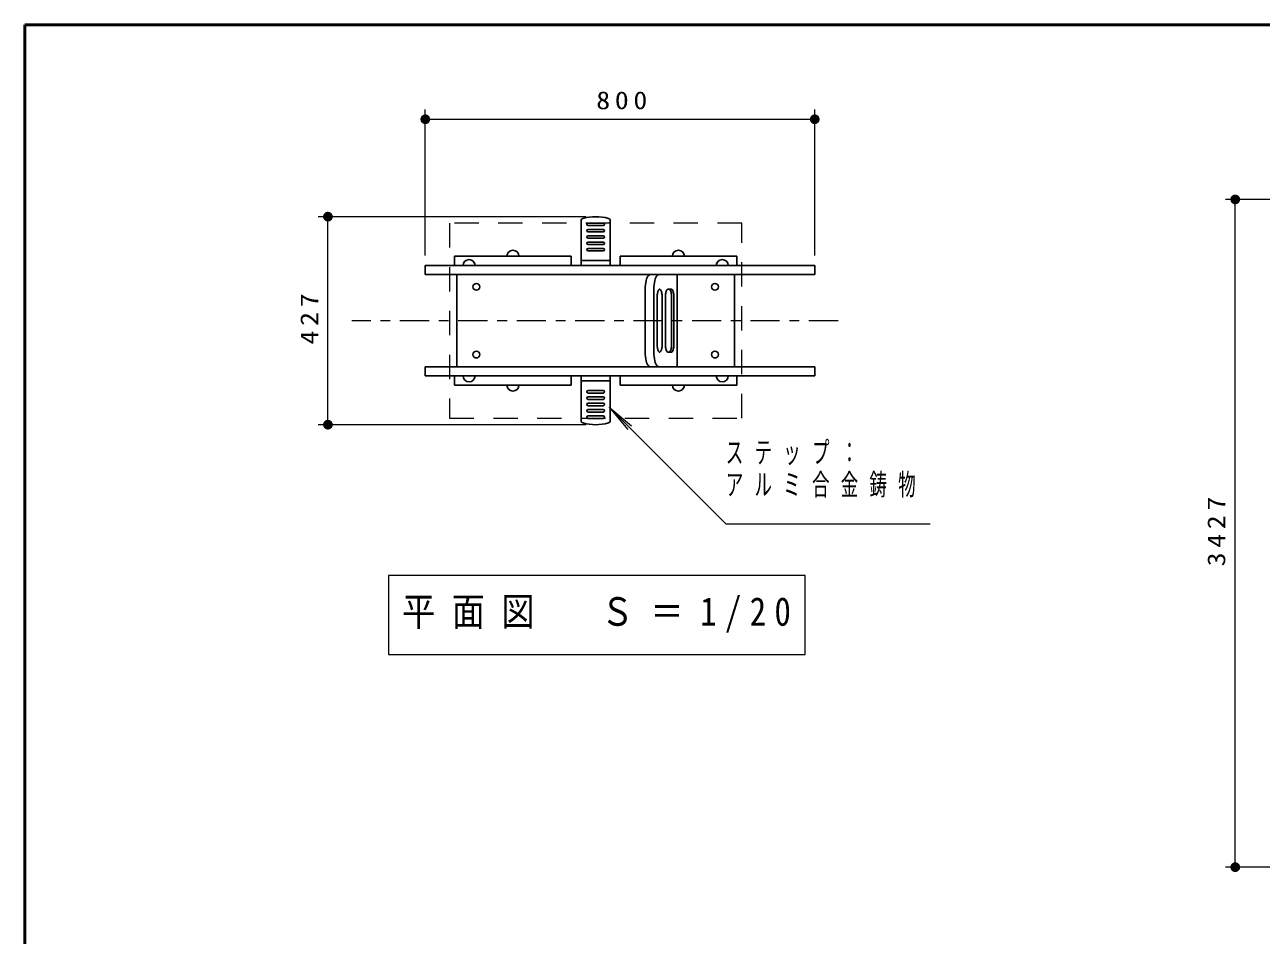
# Model space of a CAD drawing. Units: millimetres on the paper, scale 1:20, with parts at other scales. Extents: x -365 to 0, y 0 to 257.
# Drawn here: x -365 to -238, y 163.5 to 257 of the extents above; entities that cross this region are included whole.
import ezdxf

# ---------------------------------------------------------------- set-up
doc = ezdxf.new("R2010")
doc.units = ezdxf.units.MM
doc.linetypes.add('USER1', pattern=[4.5, 2.5, -2])
doc.linetypes.add('USER2', pattern=[6, 3, -1, 1, -1])
doc.layers.add('LY_1', color=7, linetype='Continuous', lineweight=13)
doc.styles.add('ＭＳ ゴシック', font='')
doc.styles.get('ＭＳ ゴシック').set_extended_font_data('MS Gothic')

# ---------------------------------------------------------------- blocks, each defined once
blk = doc.blocks.new('filled_dot')
at = {"color": 0, "linetype": 'Continuous', "lineweight": -2, "const_width": 1.25}
blk.add_lwpolyline([(-0.625, 0, 1), (0.625, 0, 1)], format="xyb", close=True, dxfattribs=at)

msp = doc.modelspace()

# ---------------------------------------------------------------- linework, layer by layer
at = {"layer": 'LY_1', "lineweight": 50}
for p, q in [((0, 257), (-365, 257)), ((-365, 257), (-365, 0))]:
    msp.add_line(p, q, dxfattribs=at)
at = {"layer": 'LY_1'}
for p, q in [((-323.861, 233.299), (-323.861, 248.299)), ((-283.861, 233.299), (-283.861, 248.299)), ((-323.861, 247.299), (-283.861, 247.299)), ((-211.922, 239.068), (-241.671, 239.068)), ((-240.671, 170.528), (-240.671, 239.068)), ((-307.361, 237.299), (-334.861, 237.299)), ((-333.861, 215.949), (-333.861, 237.299)), ((-304.989, 217.75), (-303.06, 215.452)), ((-304.989, 217.75), (-302.691, 215.822)), ((-292.999, 205.761), (-304.989, 217.75)), ((-307.361, 215.949), (-334.861, 215.949)), ((-292.999, 205.761), (-271.999, 205.761)), ((-327.641, 200.484), (-327.641, 192.351)), ((-284.841, 200.484), (-327.641, 200.484)), ((-284.841, 192.351), (-284.841, 200.484)), ((-327.641, 192.351), (-284.841, 192.351)), ((-211.922, 170.528), (-241.671, 170.528))]:
    msp.add_line(p, q, dxfattribs=at)
at = {"layer": 'LY_1', "linetype": 'USER1'}
for p, q in [((-291.362, 236.624), (-321.362, 236.624)), ((-321.362, 236.624), (-321.362, 216.624)), ((-291.362, 216.624), (-291.362, 236.624)), ((-321.362, 216.624), (-291.362, 216.624))]:
    msp.add_line(p, q, dxfattribs=at)
at = {"layer": 'LY_1', "lineweight": 25}
for p, q in [((-307.861, 232.399), (-307.861, 236.881)), ((-307.136, 236.649), (-305.586, 236.649)), ((-305.586, 236.399), (-307.136, 236.399)), ((-304.861, 232.399), (-304.861, 236.881)), ((-307.136, 235.999), (-305.586, 235.999)), ((-305.586, 235.749), (-307.136, 235.749)), ((-307.136, 235.349), (-305.586, 235.349)), ((-305.586, 235.099), (-307.136, 235.099)), ((-307.136, 234.699), (-305.586, 234.699)), ((-305.586, 234.449), (-307.136, 234.449)), ((-307.136, 234.049), (-305.586, 234.049)), ((-305.586, 233.799), (-307.136, 233.799)), ((-308.861, 233.249), (-320.861, 233.249)), ((-320.861, 232.299), (-320.861, 233.249)), ((-308.861, 232.299), (-308.861, 233.249)), ((-307.761, 232.799), (-304.961, 232.799)), ((-291.861, 233.249), (-303.861, 233.249)), ((-303.861, 232.299), (-303.861, 233.249)), ((-291.861, 232.299), (-291.861, 233.249)), ((-283.861, 232.299), (-323.861, 232.299)), ((-323.861, 231.349), (-323.861, 232.299)), ((-283.861, 231.349), (-323.861, 231.349)), ((-320.611, 226.624), (-320.611, 231.349)), ((-297.994, 231.349), (-297.994, 221.899)), ((-292.111, 226.624), (-292.111, 231.349)), ((-283.861, 231.349), (-283.861, 232.299)), ((-301.281, 229.849), (-301.281, 223.399)), ((-300.388, 229.849), (-300.388, 223.399)), ((-300.046, 229.099), (-300.046, 224.149)), ((-299.533, 229.099), (-299.533, 224.149)), ((-299.191, 229.099), (-299.191, 224.149)), ((-298.934, 229.849), (-298.592, 229.849)), ((-298.571, 229.099), (-298.571, 224.149)), ((-298.336, 229.099), (-298.336, 224.149)), ((-320.611, 226.624), (-320.611, 221.899)), ((-292.111, 226.624), (-292.111, 221.899)), ((-298.934, 223.399), (-298.592, 223.399)), ((-323.861, 221.899), (-323.861, 220.949)), ((-283.861, 221.899), (-323.861, 221.899)), ((-283.861, 221.899), (-283.861, 220.949)), ((-283.861, 220.949), (-323.861, 220.949)), ((-320.861, 220.949), (-320.861, 219.999)), ((-308.861, 219.999), (-320.861, 219.999)), ((-308.861, 220.949), (-308.861, 219.999)), ((-307.861, 220.849), (-307.861, 216.366)), ((-307.761, 220.449), (-304.961, 220.449)), ((-304.861, 220.849), (-304.861, 216.366)), ((-303.861, 220.949), (-303.861, 219.999)), ((-291.861, 219.999), (-303.861, 219.999)), ((-291.861, 220.949), (-291.861, 219.999)), ((-305.586, 219.449), (-307.136, 219.449)), ((-307.136, 219.199), (-305.586, 219.199)), ((-305.586, 218.799), (-307.136, 218.799)), ((-307.136, 218.549), (-305.586, 218.549)), ((-305.586, 218.149), (-307.136, 218.149)), ((-307.136, 217.899), (-305.586, 217.899)), ((-305.586, 217.499), (-307.136, 217.499)), ((-307.136, 217.249), (-305.586, 217.249)), ((-305.586, 216.849), (-307.136, 216.849)), ((-307.136, 216.599), (-305.586, 216.599))]:
    msp.add_line(p, q, dxfattribs=at)
at = {"layer": 'LY_1', "linetype": 'USER2'}
msp.add_line((-281.467, 226.624), (-331.408, 226.624), dxfattribs=at)
at = {"layer": 'LY_1', "lineweight": 25}
for points in [[(-300.767, 231.349), (-300.848, 231.33), (-300.926, 231.275), (-301, 231.185), (-301.069, 231.062), (-301.13, 230.909), (-301.183, 230.73), (-301.225, 230.53), (-301.255, 230.312), (-301.274, 230.083), (-301.281, 229.849)], [(-299.875, 231.349), (-299.955, 231.33), (-300.033, 231.275), (-300.108, 231.185), (-300.176, 231.062), (-300.238, 230.909), (-300.29, 230.73), (-300.332, 230.53), (-300.363, 230.312), (-300.381, 230.083), (-300.388, 229.849)], [(-300.046, 229.099), (-300.044, 229.196), (-300.037, 229.293), (-300.026, 229.386), (-300.011, 229.474), (-299.993, 229.555), (-299.971, 229.629), (-299.945, 229.694), (-299.918, 229.748), (-299.887, 229.792), (-299.856, 229.823), (-299.823, 229.842), (-299.789, 229.849), (-299.756, 229.842), (-299.723, 229.823), (-299.691, 229.792), (-299.661, 229.748), (-299.633, 229.694), (-299.608, 229.629), (-299.586, 229.555), (-299.567, 229.474), (-299.552, 229.386), (-299.541, 229.293), (-299.535, 229.196), (-299.533, 229.099)], [(-298.934, 229.849), (-298.974, 229.839), (-299.013, 229.812), (-299.051, 229.767), (-299.085, 229.705), (-299.116, 229.629), (-299.142, 229.539), (-299.163, 229.439), (-299.178, 229.33), (-299.188, 229.216), (-299.191, 229.099)], [(-298.827, 229.849), (-298.787, 229.839), (-298.748, 229.812), (-298.711, 229.767), (-298.676, 229.705), (-298.646, 229.629), (-298.62, 229.539), (-298.599, 229.439), (-298.583, 229.33), (-298.574, 229.216), (-298.571, 229.099)], [(-298.592, 229.849), (-298.552, 229.839), (-298.513, 229.812), (-298.476, 229.767), (-298.441, 229.705), (-298.411, 229.629), (-298.385, 229.539), (-298.364, 229.439), (-298.348, 229.33), (-298.339, 229.216), (-298.336, 229.099)], [(-300.046, 224.149), (-300.044, 224.051), (-300.037, 223.954), (-300.026, 223.862), (-300.011, 223.774), (-299.993, 223.692), (-299.971, 223.618), (-299.945, 223.554), (-299.918, 223.499), (-299.887, 223.456), (-299.856, 223.424), (-299.823, 223.405), (-299.789, 223.399), (-299.756, 223.405), (-299.723, 223.424), (-299.691, 223.456), (-299.661, 223.499), (-299.633, 223.554), (-299.608, 223.618), (-299.586, 223.692), (-299.567, 223.774), (-299.552, 223.862), (-299.541, 223.954), (-299.535, 224.051), (-299.533, 224.149)], [(-298.934, 223.399), (-298.974, 223.408), (-299.013, 223.435), (-299.051, 223.48), (-299.085, 223.542), (-299.116, 223.618), (-299.142, 223.708), (-299.163, 223.808), (-299.178, 223.917), (-299.188, 224.031), (-299.191, 224.149)], [(-298.827, 223.399), (-298.787, 223.408), (-298.748, 223.435), (-298.711, 223.48), (-298.676, 223.542), (-298.646, 223.618), (-298.62, 223.708), (-298.599, 223.808), (-298.583, 223.917), (-298.574, 224.031), (-298.571, 224.149)], [(-298.592, 223.399), (-298.552, 223.408), (-298.513, 223.435), (-298.476, 223.48), (-298.441, 223.542), (-298.411, 223.618), (-298.385, 223.708), (-298.364, 223.808), (-298.348, 223.917), (-298.339, 224.031), (-298.336, 224.149)], [(-300.767, 221.899), (-300.848, 221.917), (-300.926, 221.972), (-301, 222.062), (-301.069, 222.185), (-301.13, 222.338), (-301.183, 222.517), (-301.225, 222.718), (-301.255, 222.935), (-301.274, 223.164), (-301.281, 223.399)], [(-299.875, 221.899), (-299.955, 221.917), (-300.033, 221.972), (-300.108, 222.062), (-300.176, 222.185), (-300.238, 222.338), (-300.29, 222.517), (-300.332, 222.718), (-300.363, 222.935), (-300.381, 223.164), (-300.388, 223.399)]]:
    msp.add_lwpolyline(points, dxfattribs=at)
for centre in [(-318.611, 230.099), (-294.111, 230.099), (-318.611, 223.149), (-294.111, 223.149)]:
    msp.add_circle(centre, 0.35, dxfattribs=at)
for centre, radius, start, end in [((-307.611, 236.881), 0.25, 105.25752, 180), ((-306.361, 232.299), 5, 74.74248, 105.25752), ((-307.136, 236.524), 0.125, 90, 270), ((-305.586, 236.524), 0.125, 270, 90), ((-305.111, 236.881), 0.25, 0, 74.74248), ((-307.136, 235.874), 0.125, 90, 270), ((-307.136, 235.224), 0.125, 90, 270), ((-305.586, 235.874), 0.125, 270, 90), ((-305.586, 235.224), 0.125, 270, 90), ((-314.861, 233.223), 0.625, 2.33828, 177.66172), ((-307.136, 234.574), 0.125, 90, 270), ((-307.136, 233.924), 0.125, 90, 270), ((-305.586, 234.574), 0.125, 270, 90), ((-305.586, 233.924), 0.125, 270, 90), ((-297.861, 233.223), 0.625, 2.33828, 177.66172), ((-319.361, 232.273), 0.625, 2.33828, 177.66172), ((-307.761, 232.699), 0.1, 90, 180), ((-304.961, 232.699), 0.1, 0, 90), ((-293.361, 232.273), 0.625, 2.33828, 177.66172), ((-307.761, 232.399), 0.1, 180, 270), ((-304.961, 232.399), 0.1, 270, 0), ((-319.361, 220.974), 0.625, 182.33828, 357.66172), ((-314.861, 220.024), 0.625, 182.33828, 357.66172), ((-307.761, 220.849), 0.1, 90, 180), ((-307.761, 220.549), 0.1, 180, 270), ((-304.961, 220.849), 0.1, 0, 90), ((-304.961, 220.549), 0.1, 270, 0), ((-297.861, 220.024), 0.625, 182.33828, 357.66172), ((-293.361, 220.974), 0.625, 182.33828, 357.66172), ((-307.136, 219.324), 0.125, 90, 270), ((-307.136, 218.674), 0.125, 90, 270), ((-305.586, 219.324), 0.125, 270, 90), ((-305.586, 218.674), 0.125, 270, 90), ((-307.136, 218.024), 0.125, 90, 270), ((-307.136, 217.374), 0.125, 90, 270), ((-305.586, 218.024), 0.125, 270, 90), ((-305.586, 217.374), 0.125, 270, 90), ((-307.611, 216.366), 0.25, 180, 254.74248), ((-306.361, 220.949), 5, 254.74248, 285.25752), ((-307.136, 216.724), 0.125, 90, 270), ((-305.586, 216.724), 0.125, 270, 90), ((-305.111, 216.366), 0.25, 285.25752, 0)]:
    msp.add_arc(centre, radius, start, end, dxfattribs=at)

# ---------------------------------------------------------------- block references
at = {"layer": 'LY_1', "xscale": 0.4, "yscale": 0.4}
msp.add_blockref('filled_dot', (-323.861, 247.299), dxfattribs=at)
for p, rotation in [((-283.861, 247.299), 180), ((-240.671, 239.068), 270), ((-333.861, 237.299), 270), ((-333.861, 215.949), 90), ((-240.671, 170.528), 90)]:
    msp.add_blockref('filled_dot', p, dxfattribs=dict(at, rotation=rotation))

# ---------------------------------------------------------------- texts
at = {"layer": 'LY_1', "style": 'ＭＳ ゴシック'}
for s, insert, char_height, attachment_point in [('\\T1.33;\\W1.15;800', (-303.444, 248.299), 1.833, 8), ('\\T1.64;\\W0.6;ステップ：', (-292.999, 214.211), 2.199, 1), ('\\T1.64;\\W0.6;アルミ合金鋳物', (-292.999, 210.911), 2.199, 1), ('\\T1.5;\\W0.85;平面図\u3000Ｓ＝1/20', (-326.241, 196.417), 2.933, 4)]:
    msp.add_mtext(s, dxfattribs=dict(at, insert=insert, char_height=char_height, attachment_point=attachment_point))
at = {"layer": 'LY_1', "char_height": 1.833, "attachment_point": 8, "rotation": 90, "style": 'ＭＳ ゴシック'}
for s, insert in [('\\T1.33;\\W1.15;427', (-334.861, 227.04)), ('\\T1.33;\\W1.15;3427', (-241.671, 205.215))]:
    msp.add_mtext(s, dxfattribs=dict(at, insert=insert))

doc.saveas('drawing.dxf')
